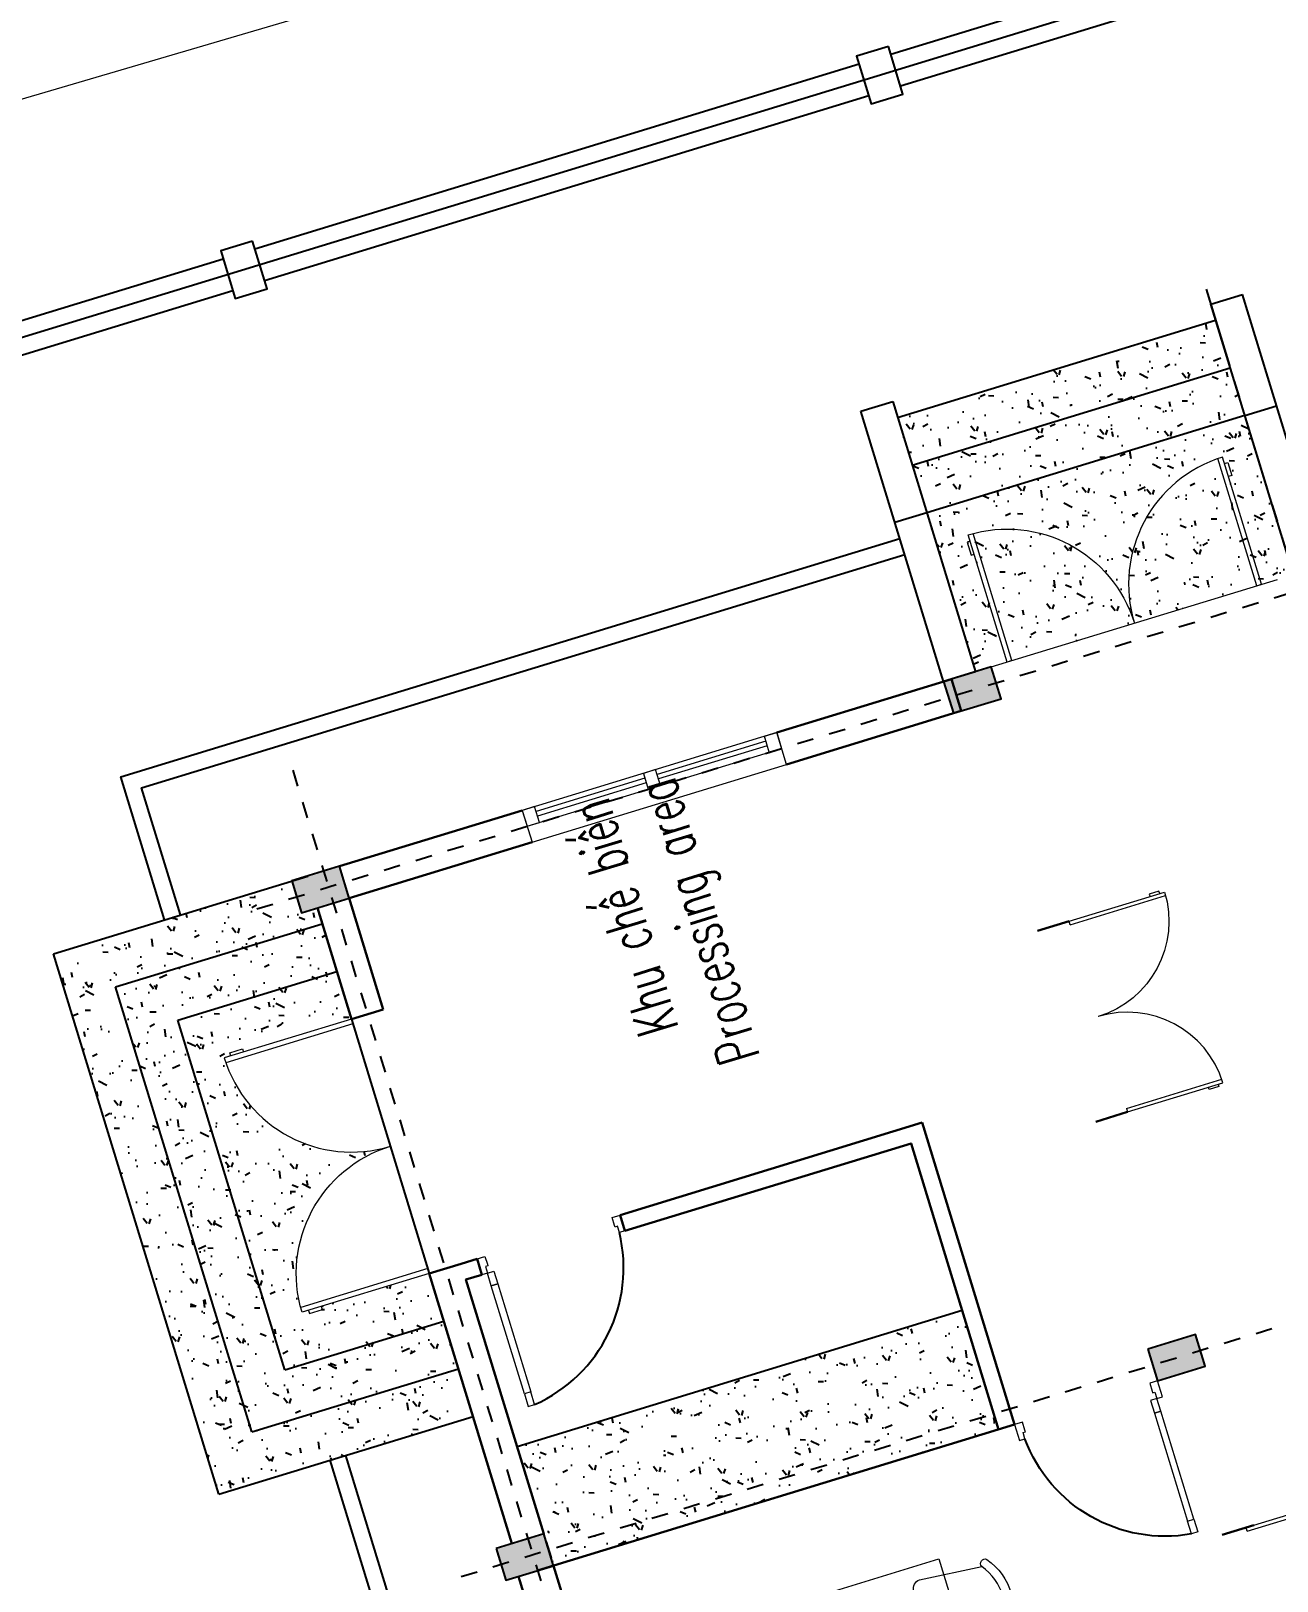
# Model space of a CAD drawing. Header units: inches. Extents: x 543393 to 2689207, y 1841861 to 9121372.
# Drawn here: x 547498.73 to 547506.22, y 1842000.31 to 1842009.64 of the extents above; entities that cross this region are included whole.
import ezdxf

# ---------------------------------------------------------------- set-up
doc = ezdxf.new("R2010")
doc.units = ezdxf.units.IN
doc.header["$MEASUREMENT"] = 0
doc.linetypes.add('ACAD_ISO04W100', pattern=[30, 24, -3, 0, -3])
doc.linetypes.add('DASHDOT', pattern=[1, 0.5, -0.25, 0, -0.25])
for name, color, linetype, lineweight in [('00', 5, 'Continuous', 9), ('02 Xref Nha dieu hanh$0$Noi that 003', 24, 'Continuous', 9), ('A-Door', 254, 'Continuous', 13), ('A-Wall', 3, 'Continuous', 30), ('A310G', 5, 'Continuous', 9), ('CUA', 2, 'Continuous', 9), ('Kich thuoc', 8, 'Continuous', 18), ('Level 30', 7, 'Continuous', 0)]:
    doc.layers.add(name, color=color, linetype=linetype, lineweight=lineweight)
for name, color, linetype in [('0_Central_Road', 9, 'Continuous'), ('KICHTHUOCTHACH', 161, 'Continuous'), ('LAPMOI', 4, 'Continuous'), ('NET THAY', 4, 'Continuous'), ('NT', 1, 'Continuous'), ('QUYEN', 7, 'Continuous')]:
    doc.layers.add(name, color=color, linetype=linetype)
doc.styles.add('DIM', font='vnsimli.shx', dxfattribs={"width": 0.65})
pattern_1 = [(49.99999999999999, (-436097.4102830218, -62237.63004785349), (364.369337992008, -31.87817107780617), [38.1, -419.1]), (355, (-436097.4102830218, -62237.63004785349), (-70.48684284993868, 382.1136904780703), [30.48, -335.28116834]), (100.4514447, (-436067.0462690218, -62240.28655485349), (293.8824941807065, 350.2355038243902), [32.38001759999999, -356.1804891999999]), (46.18420000000001, (-436097.4102830218, -62136.03004785349), (542.1580817842598, -84.0846558654543), [57.15, -628.65]), (96.63555760999994, (-436052.2304830218, -62143.03704785349), (474.808268103006, 494.8522491954431), [48.57004628, -534.27121632]), (351.1841511700001, (-436097.4102830218, -62136.03004785349), (474.8082681299541, 494.8522491710653), [45.71993414, -502.91946384]), (21, (-436046.6102830218, -62161.43004785349), (303.228782538265, -204.5303963741752), [38.1, -419.1]), (326.0000000000001, (-436046.6102830218, -62161.43004785349), (123.6040566952941, 368.3759322446385), [30.48, -335.28]), (71.45144499999999, (-436021.3412178218, -62178.47424765349), (426.8328385574323, 163.8455377718105), [32.3800176, -356.1798752]), (37.50000000000001, (-436097.4102830218, -62237.63004785349), (6.177206501183633, 169.1100777463062), [0, -331.216, 0, -340.36, 0, -336.55]), (7.499999999999999, (-436097.4102830218, -62237.63004785349), (133.6393250206115, 200.361149636239), [0, -194.056, 0, -323.596, 0, -128.27]), (327.5, (-436210.6942830218, -62237.63004785349), (271.1811903337428, -11.45748798534689), [0, -127, 0, -396.24, 0, -525.78]), (317.5, (-436261.4942830218, -62237.63004785349), (296.2583627720361, 50.85298206666606), [0, -165.1, 0, -263.144, 0, -373.38])]

# ---------------------------------------------------------------- blocks, each defined once
blk = doc.blocks.new('HR')
at = {"layer": 'LAPMOI'}
for points in [[(197004.9371607055, 65096.24289840326), (197204.9371607055, 65096.24289840326), (197204.9371607055, 65396.24289840326), (197004.9371607055, 65396.24289840326)], [(201004.9371607055, 65096.24289840326), (201204.9371607055, 65096.24289840326), (201204.9371607055, 65396.24289840326), (201004.9371607055, 65396.24289840326)]]:
    blk.add_lwpolyline(points, close=True, dxfattribs=at)
for points in [[(197204.9371607055, 65346.24289840326), (201004.9371607055, 65346.24289840326)], [(197204.9371607055, 65146.24289840326), (201004.9371607055, 65146.24289840326)]]:
    blk.add_lwpolyline(points, dxfattribs=at)
blk = doc.blocks.new('D800')
at = {"layer": 'CUA'}
for p, q in [((0, 800), (-800, 800)), ((0, 770), (-799.4373021069332, 770)), ((-759.6220223050914, 819.6199698164128), (-678.5231775331195, 819.6199698164128)), ((-759.6220223050914, 799.9999999999964), (-759.6220223050914, 819.6199698164128)), ((-678.5231775331195, 819.6199698164128), (-678.5231775331195, 800)), ((0, 770), (0, 800))]:
    blk.add_line(p, q, dxfattribs=at)
blk.add_arc((0, 800), 800, 180, 270, dxfattribs=at)
blk = doc.blocks.new('A$C7DB75F4D')
at = {"layer": 'A-Door'}
for points in [[(624.9999986886978, 939.9999987788397), (624.9999986886978, 859.9999987788397), (664.9999986886978, 859.9999987788397), (664.9999986886978, 939.9999987788397)], [(624.9999986886978, 179.9999987788397), (624.9999986886978, 859.9999987788397), (664.9999986886978, 859.9999987788397), (664.9999986886978, 179.9999987788397)], [(-165.0000013113022, 99.99999877883965), (-165.0000013113022, 59.99999877883965), (-150.0000013113022, 59.99999877883965), (-150.0000013113022, 49.99999877883965), (-150.0000013113022, -1.221160346176475e-06), (-200.0000013113022, -1.221160346176475e-06), (-200.0000013113022, 99.99999877883965)], [(624.9999986886978, 99.99999877883965), (624.9999986886978, 179.9999987788397), (664.9999986886978, 179.9999987788397), (664.9999986886978, 99.99999877883965)], [(664.9999986886978, 99.99999877883965), (699.9999986886978, 99.99999877883965), (699.9999986886978, -1.221160346176475e-06), (649.9999986886978, -1.221160346176475e-06), (649.9999986886978, 49.99999877883965), (649.9999986886978, 59.99999877883965), (664.9999986886978, 59.99999877883965)]]:
    blk.add_lwpolyline(points, close=True, dxfattribs=at)
at = {"layer": 'NT', "color": 1}
blk.add_arc((732.7361624520785, 47.18860666957081), 899.288197890312, 96.88065241804014, 176.633324203001, dxfattribs=at)
blk = doc.blocks.new('02 Xref Nha dieu hanh$0$ban6c 900x1800')
blk.add_lwpolyline([(-450.0000000046275, 1800.000000018546), (450.0000000046275, 1800.000000018546), (450.0000000046275, 0), (-450.0000000046275, 0)], close=True)
for points in [[(-683.725932845422, 1250.271042899156, -0.8233942001588791), (-725.6365506955626, 1218.014209606619, -0.3402715766636783), (-725.6365507088904, 1693.994522030487, -0.8233942001248692), (-683.7259328434811, 1661.737688758476, 0.3402715766599266)], [(683.7259328454202, 1250.271042899156, 0.8233942001588791), (725.6365506955608, 1218.014209606619, 0.3402715766636783), (725.6365507088885, 1693.994522030487, 0.8233942001248692), (683.7259328434793, 1661.737688758476, -0.3402715766599266)], [(-683.725932845422, 676.9904676676233, -0.8233942001588791), (-725.6365506955626, 644.7336343750867, -0.3402715766636783), (-725.6365507088904, 1120.713946798955, -0.8233942001248692), (-683.7259328434811, 1088.457113526943, 0.3402715766599266)], [(683.7259328454202, 676.9904676676233, 0.8233942001588791), (725.6365506955608, 644.7336343750867, 0.3402715766636783), (725.6365507088885, 1120.713946798955, 0.8233942001248692), (683.7259328434793, 1088.457113526943, -0.3402715766599266)], [(-683.725932845422, 118.9938080693319, -0.8233942001588791), (-725.6365506955626, 86.73697477679525, -0.3402715766636783), (-725.6365507088904, 562.7172872006631, -0.8233942001248692), (-683.7259328434811, 530.460453928652, 0.3402715766599266)], [(683.7259328454202, 118.9938080693319, 0.8233942001588791), (725.6365506955608, 86.73697477679525, 0.3402715766636783), (725.6365507088885, 562.7172872006631, 0.8233942001248692), (683.7259328434793, 530.460453928652, -0.3402715766599266)]]:
    blk.add_lwpolyline(points, format="xyb", close=True)
for points in [[(-683.7259328432574, 1661.737688759174), (-302.5429396864201, 1693.994522027933, -0.4142135623729238), (-249.6562383083019, 1641.107820649784), (-249.6562383082874, 1270.900911003097, -0.4142135623730849), (-302.5429396864201, 1218.014209624962), (-683.7259328458476, 1250.271042900196)], [(683.7259328432556, 1661.737688759174), (302.5429396864183, 1693.994522027933, 0.4142135623729238), (249.6562383083001, 1641.107820649784), (249.6562383082855, 1270.900911003097, 0.4142135623730849), (302.5429396864183, 1218.014209624962), (683.7259328458458, 1250.271042900196)], [(-683.7259328432574, 1088.457113527642), (-302.5429396864201, 1120.713946796401, -0.4142135623729238), (-249.6562383083019, 1067.827245418252), (-249.6562383082874, 697.620335771564, -0.4142135623730849), (-302.5429396864201, 644.7336343934294), (-683.7259328458476, 676.9904676686638)], [(683.7259328432556, 1088.457113527642), (302.5429396864183, 1120.713946796401, 0.4142135623729238), (249.6562383083001, 1067.827245418252), (249.6562383082855, 697.620335771564, 0.4142135623730849), (302.5429396864183, 644.7336343934294), (683.7259328458458, 676.9904676686638)], [(-683.7259328432574, 530.4604539293505), (-302.5429396864201, 562.7172871981093, -0.4142135623729238), (-249.6562383083019, 509.8305858199601), (-249.6562383082874, 139.6236761732725, -0.4142135623730849), (-302.5429396864201, 86.73697479513794), (-683.7259328458476, 118.9938080703723)], [(683.7259328432556, 530.4604539293505), (302.5429396864183, 562.7172871981093, 0.4142135623729238), (249.6562383083001, 509.8305858199601), (249.6562383082855, 139.6236761732725, 0.4142135623730849), (302.5429396864183, 86.73697479513794), (683.7259328458458, 118.9938080703723)]]:
    blk.add_lwpolyline(points, format="xyb")
blk = doc.blocks.new('NVP')
at = {"layer": 'KICHTHUOCTHACH'}
h = blk.add_hatch(dxfattribs=at)
h.set_pattern_fill('AR-CONC', color=8, scale=2)
h.set_pattern_definition(pattern_1)
h.paths.add_polyline_path([(213893.5373812887, 8974.369935470699), (213993.5373812887, 8974.369935470699), (213993.5373812887, 10474.3699354707), (213893.5373812887, 10474.3699354707)])
h.paths.add_polyline_path([(213893.5373812887, 10474.3699354707), (210593.5373812887, 10474.3699354707), (210593.5373812887, 8874.370605780183), (210893.5373812887, 8874.370857146241), (210893.5373812887, 10174.3699354707), (213693.5373812887, 10174.3699354707), (213693.5373812887, 8874.369935470699), (213793.5373812887, 8874.369935470699), (213793.5373812887, 8974.369935470699), (213893.5373812887, 8974.369935470699)])
h.paths.add_polyline_path([(210893.5373812887, 10174.3699354707), (210893.5373812887, 8874.370857146241), (211193.5373812887, 8874.3711085123), (211193.5373812887, 9874.369935470699), (213393.5373812887, 9874.369935470699), (213393.5373812887, 8874.369935470699), (213693.5373812887, 8874.369935470699), (213693.5373812887, 10174.3699354707)], flags=17)
h.paths.add_polyline_path([(211193.5373812887, 9874.369935470699), (211193.5373812887, 8874.3711085123), (211493.5373812887, 8874.371359878358), (211493.5373812887, 9552.893113003818), (211473.9174114722, 9552.893113003818), (211473.9174114722, 9633.99195777579), (211493.5373812887, 9674.369935470699, -0.4142133783146879), (212293.5373812888, 8874.370438202815, -0.4142137464316418), (213093.5373812887, 9674.370940934932), (213093.5373812887, 9633.992963240024), (213113.1573511051, 9633.992963240024), (213113.1573511051, 9552.894118468052), (213093.537352215, 8874.369935470699), (213393.5373812887, 8874.369935470699), (213393.5373812887, 9874.369935470699)], flags=16)
h = blk.add_hatch(dxfattribs=at)
h.set_pattern_fill('AR-CONC', color=8, scale=2)
h.set_pattern_definition(pattern_1)
h.paths.add_polyline_path([(209693.5373812885, 8674.369935470699), (209793.5373812887, 8674.369935470699), (210343.5373812887, 8674.369935470699), (210343.5373812887, 5874.369935470961), (209693.5373812885, 5874.369935470961)])
h.paths.add_polyline_path([(209593.5373812887, 8674.369935470699), (209693.5373812885, 8674.369935470699), (209693.5373812885, 5874.369935470961), (209593.5373812887, 5874.369935470961)])
h = blk.add_hatch(dxfattribs=at)
h.set_pattern_fill('AR-CONC', color=8, scale=2)
h.set_pattern_definition([(49.99999999999999, (-385191.5149544009, -62237.63004785349), (364.369337992008, -31.87817107780617), [38.1, -419.1]), (355, (-385191.5149544009, -62237.63004785349), (-70.48684284993868, 382.1136904780703), [30.48, -335.28116834]), (100.4514447, (-385161.1509404008, -62240.28655485349), (293.8824941807065, 350.2355038243902), [32.3800176, -356.1804892]), (46.18420000000001, (-385191.5149544009, -62136.03004785349), (542.1580817842598, -84.0846558654543), [57.15, -628.65]), (96.63555760999995, (-385146.3351544008, -62143.03704785349), (474.808268103006, 494.8522491954431), [48.57004628, -534.27121632]), (351.1841511700001, (-385191.5149544009, -62136.03004785349), (474.8082681299541, 494.8522491710653), [45.71993414, -502.91946384]), (21, (-385140.7149544008, -62161.43004785349), (303.228782538265, -204.5303963741752), [38.1, -419.1]), (326.0000000000001, (-385140.7149544008, -62161.43004785349), (123.6040566952941, 368.3759322446385), [30.48, -335.28]), (71.45144499999999, (-385115.4458892008, -62178.47424765349), (426.8328385574323, 163.8455377718105), [32.3800176, -356.1798752]), (37.50000000000001, (-385191.5149544009, -62237.63004785349), (6.177206501183633, 169.1100777463062), [0, -331.216, 0, -340.36, 0, -336.55]), (7.499999999999999, (-385191.5149544009, -62237.63004785349), (133.6393250206115, 200.361149636239), [0, -194.056, 0, -323.596, 0, -128.27]), (327.5, (-385304.7989544009, -62237.63004785349), (271.1811903337428, -11.45748798534689), [0, -127, 0, -396.24, 0, -525.78]), (317.5, (-385355.5989544009, -62237.63004785349), (296.2583627720361, 50.85298206666606), [0, -165.1, 0, -263.144, 0, -373.38])])
h.paths.add_polyline_path([(214993.5373812887, 4674.376822600032), (213993.5373812887, 4674.376822600032), (213993.5373812887, 4574.369935470961), (213993.5373812887, 2774.371787071817), (213993.5373812887, 2674.37178707205), (214993.5373812887, 2674.37178707205)])
h.paths.add_polyline_path([(214993.5373812887, 2674.37178707205), (215293.5373812887, 2674.37178707205), (215293.5373812887, 4674.376822600032), (214993.5373812887, 4674.376822600032)])
h.paths.add_polyline_path([(215293.5373812887, 2674.37178707205), (215593.5373812887, 2674.37178707205), (215593.5373812887, 4674.376822600032), (215293.5373812887, 4674.376822600032)])
at = {"layer": 'NET THAY'}
h = blk.add_hatch(color=8, dxfattribs=at)
h.dxf.hatch_style = 1
h.paths.add_polyline_path([(209793.5373812887, 8974.369935470699), (209593.5373812887, 8974.369935470699), (209593.5373812887, 8674.369935470699), (209793.5373812887, 8674.369935470699)])
h = blk.add_hatch(color=8, dxfattribs=at)
h.dxf.hatch_style = 1
h.paths.add_polyline_path([(213993.5373812887, 8974.369935470699), (213793.5373812887, 8974.369935470699), (213793.5373812887, 8674.369935470699), (213993.5373812887, 8674.369935470699)])
h = blk.add_hatch(color=8, dxfattribs=at)
h.dxf.hatch_style = 1
h.paths.add_polyline_path([(209793.5373812887, 4874.369935470961), (209593.5373812887, 4874.369935470961), (209593.5373812887, 4574.369935470961), (209793.5373812887, 4574.369935470961)])
h = blk.add_hatch(color=8, dxfattribs=at)
h.dxf.hatch_style = 1
h.paths.add_polyline_path([(213993.5373812887, 4874.369935470961), (213793.5373812887, 4874.369935470961), (213793.5373812887, 4574.369935470961), (213993.5373812887, 4574.369935470961)])
at = {"layer": 'A-Wall'}
for p, q in [((209593.5373812887, 8894.369935470582), (209193.5373812887, 8894.369935470626)), ((209793.5373812887, 8874.369935470699), (211493.5373812887, 8874.371359878358)), ((211493.5373812887, 8874.371359878358), (211493.5373812887, 8674.369935470699)), ((213793.5373812887, 8874.369935470699), (213093.5373812887, 8874.369935470699)), ((213093.5373812887, 8874.369935470699), (213093.5373812887, 8674.369935470699)), ((209593.5373812887, 8774.369935470699), (209593.5373812884, 5774.369935470961)), ((209593.5373812887, 8674.369935470699), (209193.5373812887, 8674.369935470742)), ((209743.5373812887, 8674.369935470699), (209643.5373812887, 8674.369935470699)), ((211493.5373812887, 8674.369935470699), (211493.5373812888, 8574.369935470699)), ((213093.5373812887, 8674.369935470699), (213793.5373812887, 8674.369935470699)), ((213793.5373812887, 8674.369935470699), (213793.5373812887, 7524.369935470713)), ((213993.5373812887, 7524.369935470713), (213993.5373812887, 8674.369935470699)), ((211393.5373812887, 8574.369935470699), (211493.5373812887, 8574.369935470699)), ((211393.5373812887, 7674.369935470699), (211493.5373812887, 7674.369935470699)), ((211493.5373812888, 7674.369935470699), (211493.5373812887, 5774.369935470961)), ((213793.5373812887, 5924.369935470713), (213793.5373812887, 4824.376822600032)), ((213993.5373812887, 4824.376822600032), (213993.5373812887, 5924.369935470713)), ((211493.5373812887, 5774.369935470961), (209593.5373812887, 5774.369935470961)), ((208593.5373337084, 4574.375314402285), (208593.5374288669, 4774.375314402285)), ((211193.5373184498, 4574.379124663865), (211193.5375595136, 4774.376822599814)), ((212393.5374441275, 4574.379124663865), (212393.5372030637, 4774.376822599814)), ((213793.5373812887, 4824.376822600032), (213993.5373812887, 4824.376822600032))]:
    blk.add_line(p, q, dxfattribs=at)
for points in [[(209793.5373812887, 8674.369935470699), (211393.5373812887, 8674.369935470699), (211393.5373812887, 8574.369935470699)], [(211393.5373812887, 7674.369935470699), (211393.5373812887, 5874.369935470961), (209593.5373812887, 5874.369935470961)]]:
    blk.add_lwpolyline(points, dxfattribs=at)
at = {"layer": 'A310G'}
blk.add_line((213993.5373812887, 4574.369935470961), (213993.5373812887, 2774.371787071817), dxfattribs=at)
at = {"layer": 'CUA'}
blk.add_lwpolyline([(213993.5373812887, 5924.369935470713), (213993.5373812887, 7524.369935470713), (213793.5373812887, 7524.369935470713), (213793.5373812887, 5924.369935470713)], close=True, dxfattribs=at)
at = {"layer": 'CUA', "color": 8}
for points in [[(213893.5373812887, 7524.369935470713), (213893.5373812887, 5924.369935470713)], [(213934.3430501483, 6763.062899724078), (213934.3430501483, 7446.984006963983)], [(213963.5373812887, 6763.062899724078), (213963.5373812887, 7446.984006963983)], [(213934.3430501483, 6001.755863977443), (213934.3430501483, 6685.676971217348)], [(213963.5373812887, 6001.755863977443), (213963.5373812887, 6685.676971217348)]]:
    blk.add_lwpolyline(points, dxfattribs=at)
for points in [[(213893.5373812887, 7524.369935470713), (213893.5373812887, 7446.984006963983), (213993.5373812887, 7446.984006963983), (213993.5373812887, 7524.369935470713)], [(213893.5373812887, 6763.062899724078), (213893.5373812887, 6685.676971217348), (213993.5373812887, 6685.676971217348), (213993.5373812887, 6763.062899724078)], [(213893.5373812887, 5924.369935470713), (213893.5373812887, 6001.755863977443), (213993.5373812887, 6001.755863977443), (213993.5373812887, 5924.369935470713)]]:
    blk.add_lwpolyline(points, close=True, dxfattribs=at)
at = {"layer": 'KICHTHUOCTHACH'}
for p, q in [((213093.5373812887, 8874.370940934932), (211493.5373812887, 8874.370940934932)), ((214993.5373812887, 4674.376822600032), (214993.5373812887, 4874.376822600032)), ((214993.5373812887, 2674.37178707205), (214993.5373812887, 2474.37178707205))]:
    blk.add_line(p, q, dxfattribs=at)
at = {"layer": 'NET THAY'}
for p, q in [((210593.5373812887, 10474.3699354707), (213993.5373812887, 10474.3699354707)), ((210593.5373812887, 10474.3699354707), (210593.5373812887, 8874.369935470699)), ((213993.5373812887, 10474.3699354707), (213993.5373812887, 8874.369935470699)), ((210893.5373812887, 10174.3699354707), (213693.5373812887, 10174.3699354707)), ((210893.5373812887, 10174.3699354707), (210893.5373812887, 8874.369935470699)), ((213693.5373812887, 10174.3699354707), (213693.5373812887, 8874.369935470699)), ((211193.5373812887, 9874.369935470699), (213393.5373812887, 9874.369935470699)), ((211193.5373812887, 9874.369935470699), (211193.5373812887, 8874.369935470699)), ((213393.5373812887, 9874.369935470699), (213393.5373812887, 8874.369935470699)), ((210343.5373812887, 8674.369935470699), (210343.5373812887, 5874.369935470961)), ((213993.5373812887, 4674.376822600032), (213993.5373812887, 4874.376822600032)), ((213993.5373812887, 4874.376822600032), (215693.5373812887, 4874.376822600032)), ((215693.5373812887, 4874.376822600032), (215693.5373812887, 4674.376822600032)), ((215693.5373812887, 4674.376822600032), (213993.5373812887, 4674.376822600032)), ((214993.5373812887, 2674.37178707205), (214993.5373812887, 4674.369935470713)), ((215593.5373812887, 4674.369935470713), (215593.5373812887, 2674.37178707205)), ((213993.5373812887, 2674.37178707205), (215693.5373812887, 2674.37178707205)), ((215693.5373812887, 2674.37178707205), (215693.5373812887, 2474.37178707205)), ((213993.5373812887, 2474.37178707205), (215693.5373812887, 2474.37178707205))]:
    blk.add_line(p, q, dxfattribs=at)
for points in [[(201793.5373812887, 9774.369935470699), (210593.5373812887, 9774.369935470699)], [(213993.5373812887, 9774.369935470699), (214893.5373812887, 9774.369935470699), (214893.5373812887, 4874.376822600032)], [(201793.5373812887, 9674.369935470699), (210593.5373812887, 9674.369935470699)], [(213993.5373812887, 9674.369935470699), (214793.5373812887, 9674.369935470699), (214793.5373812887, 4874.376822600032)], [(215293.5373812887, 4674.369935470713), (215293.5373812887, 2674.37178707205)]]:
    blk.add_lwpolyline(points, dxfattribs=at)
at = {"layer": 'NET THAY', "color": 8, "linetype": 'ACAD_ISO04W100', "ltscale": 0.2}
for points in [[(209693.5373812887, 9224.952519790328), (209693.5373812887, -4042.156749153975)], [(213893.5373812887, 9224.952519790328), (213893.5373812887, -4042.156749153975)], [(214628.6289398652, 8774.369935470699), (183809.0231012125, 8774.369935470699)]]:
    blk.add_lwpolyline(points, dxfattribs=at)
at = {"layer": 'NET THAY'}
for points in [[(209793.5373812887, 8974.369935470699), (209593.5373812887, 8974.369935470699), (209593.5373812887, 8674.369935470699), (209793.5373812887, 8674.369935470699)], [(213993.5373812887, 8974.369935470699), (213793.5373812887, 8974.369935470699), (213793.5373812887, 8674.369935470699), (213993.5373812887, 8674.369935470699)], [(209793.5373812887, 4874.369935470961), (209593.5373812887, 4874.369935470961), (209593.5373812887, 4574.369935470961), (209793.5373812887, 4574.369935470961)], [(213993.5373812887, 4874.369935470961), (213793.5373812887, 4874.369935470961), (213793.5373812887, 4574.369935470961), (213993.5373812887, 4574.369935470961)]]:
    blk.add_lwpolyline(points, close=True, dxfattribs=at)
at = {"layer": 'NET THAY', "color": 8, "linetype": 'ACAD_ISO04W100', "ltscale": 20}
blk.add_lwpolyline([(215789.4850455991, 2674.37178707205), (182467.4850455991, 2674.37178707205)], dxfattribs=at)
at = {"layer": '00'}
for p, rotation in [((212293.5373812887, 8874.370940934932), 270), ((213993.5373812887, 3674.374304836041), 180)]:
    blk.add_blockref('D800', p, dxfattribs=dict(at, rotation=rotation))
at = {"layer": '00', "xscale": -0.7499999999994081, "yscale": 0.7499999999994081, "zscale": 0.7499999999994081, "rotation": 269.9999279888618}
for p in [(207993.5373812876, 4624.375765764424), (211793.5373054465, 4574.377122403159)]:
    blk.add_blockref('D800', p, dxfattribs=at)
at = {"layer": '02 Xref Nha dieu hanh$0$Noi that 003', "color": 2, "rotation": 90.00000578131493}
blk.add_blockref('02 Xref Nha dieu hanh$0$ban6c 900x1800', (208953.8907955494, 6896.475142983174, -1.359272256857016e-08), dxfattribs=at)
at = {"layer": 'A-Wall', "rotation": 90.00000000000001}
blk.add_blockref('A$C7DB75F4D', (211493.5373800675, 7874.369936782001), dxfattribs=at)
at = {"layer": 'CUA', "xscale": -1, "rotation": 90}
blk.add_blockref('D800', (212293.5373812887, 8874.369935470699), dxfattribs=at)
at = {"layer": 'CUA', "xscale": 0.7499999999994081, "yscale": 0.7499999999994081, "zscale": 0.7499999999994081, "rotation": 89.99992798886176}
blk.add_blockref('D800', (211793.5373054474, 4574.377876500985), dxfattribs=at)
at = {"layer": 'CUA', "xscale": -1}
blk.add_blockref('D800', (213993.5363758244, 3674.374304836041), dxfattribs=at)
at = {"layer": 'QUYEN', "xscale": -1, "rotation": 90}
blk.add_blockref('A$C7DB75F4D', (209593.5373800672, 5574.369934159658), dxfattribs=at)
at = {"layer": 'Kich thuoc', "insert": (213929.7057627579, 6506.161324442313), "char_height": 250, "attachment_point": 9, "style": 'DIM'}
blk.add_mtext_dynamic_manual_height_columns('\\pi834.82;Khu chế biến\\PProcessing area', width=3191.607251020148, gutter_width=1666.666666666667, heights=[0], dxfattribs=at)

msp = doc.modelspace()

# ---------------------------------------------------------------- linework, layer by layer
at = {"layer": '0_Central_Road', "linetype": 'DASHDOT', "ltscale": 1000}
msp.add_lwpolyline([(547542.1076814103, 1841963.565721434), (547526.0159363034, 1842016.159026516), (547425.6105356929, 1841985.438422221), (547461.3049521117, 1841868.776909131), (547533.023095405, 1841890.720197913)], dxfattribs=at)
at = {"layer": 'LAPMOI'}
for points in [[(547496.4388035482, 1842007.214015729), (547499.8812744264, 1842008.26729359)], [(547496.497318985, 1842007.022767347), (547499.9397898631, 1842008.076045208)]]:
    msp.add_lwpolyline(points, dxfattribs=at)
at = {"layer": 'Level 30', "color": 5, "linetype": 'Continuous', "lineweight": 0, "flags": 128}
msp.add_lwpolyline([(547435.2657000001, 1841990.2092), (547457.7375, 1841996.9053), (547464.7565, 1841999.0958), (547479.3031, 1842003.3802), (547483.1998, 1842004.5279), (547493.9567, 1842007.8341), (547522.5983, 1842016.3025), (547526.6753, 1842017.4738), (547526.71, 1842017.4672), (547526.7371, 1842017.4442), (547526.7454, 1842017.428), (547531.5423999999, 1842003.8542), (547539.2392, 1841980.1214), (547541.6587, 1841971.6542), (547545.1894, 1841960.2619)], dxfattribs=at)

# ---------------------------------------------------------------- block references
at = {"layer": 'A-Wall', "xscale": 0.001, "yscale": 0.001, "zscale": 0.001, "rotation": 107.0123114188912}
msp.add_blockref('NVP', (547571.485735832, 1841802.520501338), dxfattribs=at)
at = {"layer": 'LAPMOI', "xscale": 0.001, "yscale": 0.001, "zscale": 0.001, "rotation": 197.0123114188912}
for p in [(547677.0465313168, 1842130.601143975), (547673.2215636745, 1842129.43083524)]:
    msp.add_blockref('HR', p, dxfattribs=at)

doc.saveas('drawing.dxf')
